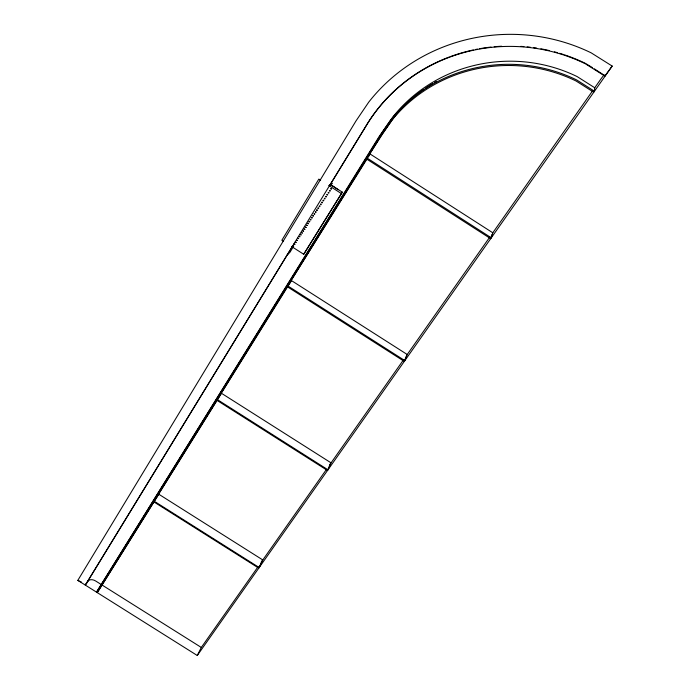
<?xml version="1.0" encoding="UTF-8"?>
<svg xmlns="http://www.w3.org/2000/svg" width="690" height="690" viewBox="0 0 690 690"><rect width="100%" height="100%" fill="white"/><g stroke="black" fill="none" stroke-linecap="round" stroke-linejoin="round"><path stroke-width="1.03" d="M594.745 87.759L594.461 91.244L576.65 79.937A149.152 142.52 1.9 0 0 390.566 120.069L379.138 136.551L96.522 592.149L382.027 132.704L393.343 116.394A147.367 141.019 1.1 0 1 577.168 76.599L594.745 87.759L600.309 79.85A8.642 0.819 -55.7 0 1 604.155 74.934M593.909 90.494L593.762 92.236L576.072 81.006A148.014 141.441 1.9 0 0 391.446 120.784L380.061 137.172L367.089 158.062L491.289 237.809L492.798 232.789L592.822 90.502M491.892 234.66L490.676 238.68L366.528 158.967L287.73 285.876L404.84 360.611L407.238 354.505L489.727 237.153M406.703 355.264L404.297 361.388L287.23 286.678L217.186 399.484L327.983 469.804L331.071 462.861L403.607 359.68M326.275 469.683L262.812 559.961L259.19 567.534L154.077 501.138L290.973 281.391L287.23 286.678M197.271 655.5L612.185 66.067L591.183 52.854A177.503 169.671 1.6 0 0 368.71 102.172L356.023 120.888L77.815 580.385L197.271 655.5L201.308 647.453L258.069 566.714M85.301 585.094L365.277 127.158A166.152 158.804 1.7 0 1 585.327 63.756L605.044 76.202M292.439 246.442L85.948 584.171L88.053 581.135A6.158 4.183 30.2 0 1 95.617 580.971L201.308 647.453M331.062 185.101L332.175 183.281L329.682 185.524L365.657 126.684A165.902 158.588 1.6 0 1 449.242 57.029M293.241 246.908L289.904 252.359L287.204 254.998M291.422 246.408L303.721 254.265L342.335 192.156L330.458 184.541L329.682 185.524M342.335 192.156L303.721 254.265M221.033 393.99L97.273 592.624L158.381 494.859M287.73 285.876L367.278 158.536M368.408 156.716L369.547 154.888L366.528 158.967M367.089 158.062L382.941 133.317L394.206 117.102A146.246 139.941 1.1 0 1 423.971 89.26M261.148 562.324L262.381 560.573L258.759 568.146L153.672 501.777M329.354 465.302L330.588 463.542L327.5 470.494L216.746 400.2M605.656 74.977L612.185 66.067M77.815 580.385L81.429 582.067M586.267 63.877L592.503 67.663M158.778 494.221L262.812 559.961M221.473 393.283L331.071 462.861M283.564 241.379L281.839 240.284L318.823 179.107L320.591 180.245M291.465 280.597L407.238 354.505M328.673 185.42L341.326 193.528M370.099 153.999L492.798 232.789M594.297 68.819L604.164 75.21M330.639 184.661L338.186 189.724M450.216 56.666A165.902 158.588 1.6 0 1 470.261 50.637M471.279 50.396A165.902 158.588 1.6 0 1 473.331 49.939M475.393 49.508A165.902 158.588 1.6 0 1 477.463 49.102M479.541 48.714A165.902 158.588 1.6 0 1 491.056 47.058M494.213 46.748A165.902 158.588 1.6 0 1 501.621 46.23M520.76 46.368A165.902 158.588 1.6 0 1 523.952 46.601M527.143 46.886A165.902 158.588 1.6 0 1 530.334 47.239M533.508 47.645A165.902 158.588 1.6 0 1 536.682 48.11M540.891 48.818A165.902 158.588 1.6 0 1 549.249 50.551M554.441 51.845A165.902 158.588 1.6 0 1 557.529 52.699M559.581 53.294A165.902 158.588 1.6 0 1 563.652 54.57M564.661 54.907A165.902 158.588 1.6 0 1 585.379 63.359M425.678 88.079A146.246 139.941 1.1 0 1 432.699 83.602M434.502 82.541A146.246 139.941 1.1 0 1 436.322 81.506M292.836 245.744L293.69 246.028L292.836 245.744M294.069 243.889L294.923 244.182L294.069 243.889M295.303 242.043L296.157 242.328L295.303 242.043M296.536 240.18L297.399 240.474L296.536 240.18M297.778 238.326L298.632 238.611L297.778 238.326M299.02 236.463L299.874 236.748L299.02 236.463M300.262 234.591L301.125 234.885L300.262 234.591M301.513 232.72L302.367 233.013L301.513 232.72M302.763 230.848L303.617 231.141L302.763 230.848M304.014 228.968L304.877 229.261L304.014 228.968M305.265 227.088L306.127 227.381L305.265 227.088M306.524 225.207L307.386 225.492L306.524 225.207M307.783 223.319C308.309 225.044 309.129 222.232 307.783 223.319M309.042 221.43C309.56 223.137 310.405 220.36 309.042 221.43M310.302 219.532C310.828 221.257 311.656 218.437 310.302 219.532M311.57 217.635C312.096 219.36 312.924 216.539 311.57 217.635M312.837 215.729C313.363 217.462 314.192 214.633 312.837 215.729M314.105 213.822C314.631 215.556 315.468 212.727 314.105 213.822M315.382 211.916C315.908 213.65 316.745 210.812 315.382 211.916M316.658 210.001C317.184 211.744 318.021 208.898 316.658 210.001M317.935 208.087C318.461 209.829 319.298 206.974 317.935 208.087M319.211 206.163C319.737 207.906 320.583 205.059 319.211 206.163M320.496 204.24C321.022 205.991 321.859 203.127 320.496 204.24M321.781 202.317C322.308 204.059 323.153 201.204 321.781 202.317M323.067 200.385C323.593 202.136 324.438 199.263 323.067 200.385M324.36 198.444C324.878 200.204 325.732 197.331 324.36 198.444M325.646 196.512C326.172 198.263 327.026 195.391 325.646 196.512M326.939 194.571C327.465 196.322 328.319 193.442 326.939 194.571M328.242 192.622C328.768 194.382 329.622 191.492 328.242 192.622M329.535 190.673C330.062 192.432 330.924 189.543 329.535 190.673M330.838 188.715C331.364 190.483 332.226 187.585 330.838 188.715"/></g></svg>
